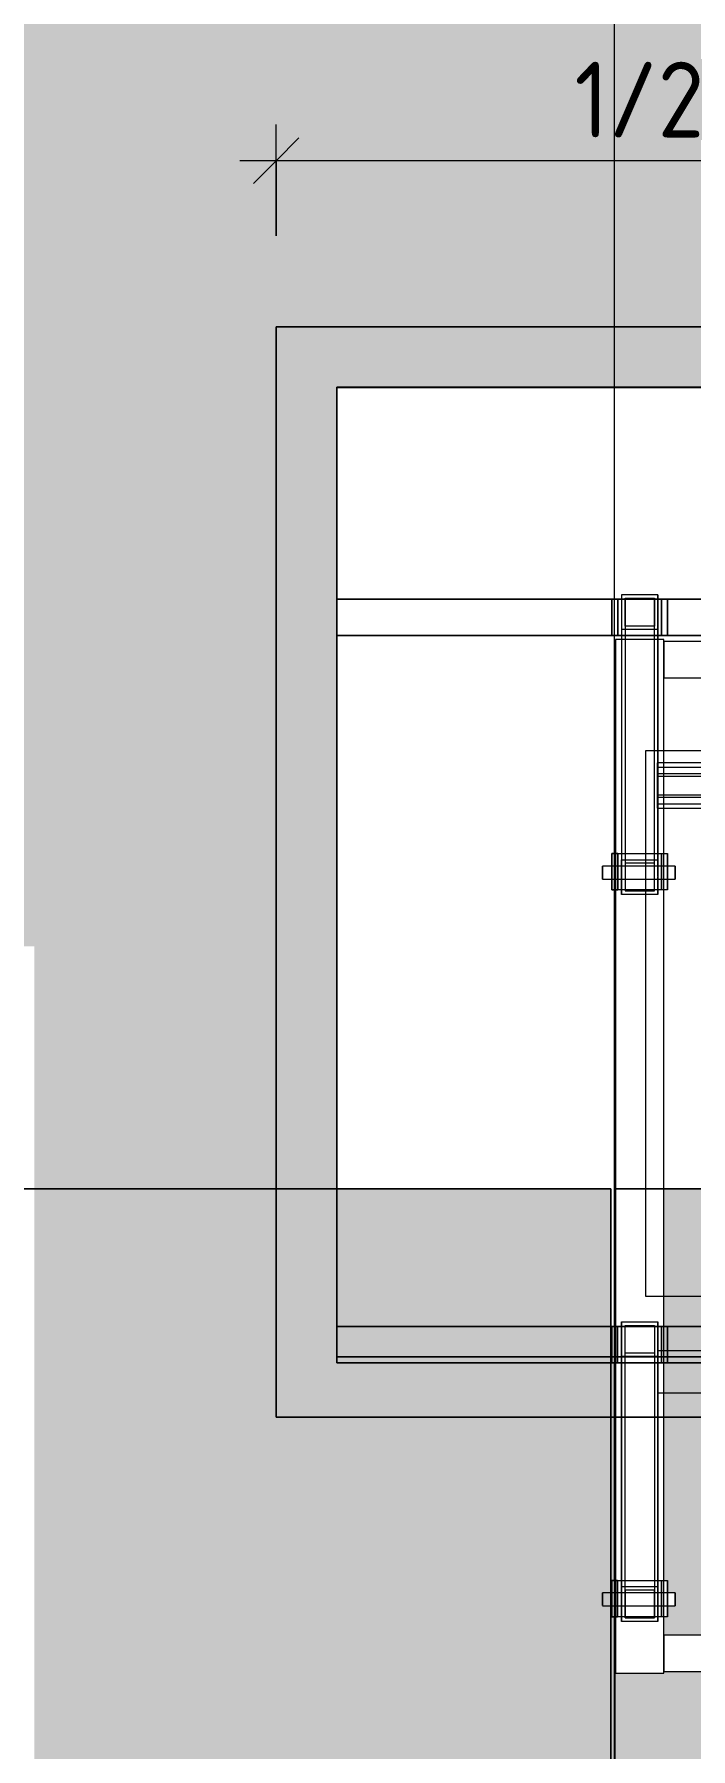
# Model space of a CAD drawing. Header units: millimetres. Extents: x 855 to 80408, y -1987 to 27400.
# Drawn here: x 56485 to 57027, y 6138 to 7553 of the extents above; entities that cross this region are included whole.
import ezdxf

# ---------------------------------------------------------------- set-up
doc = ezdxf.new("R2010")
doc.units = ezdxf.units.MM
for name, color, linetype, lineweight in [('0-1', 7, 'Continuous', 9), ('A-ANNO-DIMS', 7, 'Continuous', 9), ('A-ANNO-DIMS-25', 7, 'Continuous', 9), ('A-WALL-PATT', 7, 'Continuous', 9), ('I-WALL', 7, 'Continuous', 9)]:
    doc.layers.add(name, color=color, linetype=linetype, lineweight=lineweight)
doc.layers.add('0-2', color=7, linetype='Continuous', lineweight=9, transparency=0.7)
doc.layers.add('I-FURN-104', color=7, linetype='Continuous', lineweight=9, true_color=0x7f7f7f, transparency=0.7)
for name, color, linetype, lineweight, true_color in [('I-FURN-13', 7, 'Continuous', 9, 0xc3c3c3), ('I-FURN-19', 7, 'Continuous', 9, 0xe9e9e9), ('I-FURN-20', 7, 'Continuous', 9, 0xefefef), ('I-FURN-22', 7, 'Continuous', 9, 0xf3f3f3), ('I-FURN-23', 7, 'Continuous', 9, 0xd9d9d9), ('I-FURN-24', 7, 'Continuous', 9, 0xc9c9c9), ('I-FURN-25', 7, 'Continuous', 9, 0xb3b3b3), ('I-FURN-26', 7, 'Continuous', 9, 0xe0e0e0), ('I-FURN-3', 7, 'Continuous', 9, 0xacacac), ('I-FURN-4', 7, 'Continuous', 9, 0xc0c0c0), ('I-FURN-42', 7, 'Continuous', 9, 0xd6d6d6), ('I-FURN-43', 7, 'Continuous', 9, 0xeaeaea), ('I-FURN-51', 7, 'Continuous', 9, 0xc5c5c5), ('I-FURN-52', 7, 'Continuous', 9, 0xe2e2e2), ('I-FURN-58', 7, 'Continuous', 9, 0x939393), ('I-FURN-65', 7, 'Continuous', 9, 0xaaaaaa), ('I-FURN-78', 7, 'Continuous', 9, 0x898989), ('I-FURN-8', 7, 'Continuous', 9, 0xd1d1d1), ('I-FURN-83', 7, 'Continuous', 9, 0x868686), ('I-FURN-84', 7, 'Continuous', 9, 0xd5d5d5), ('I-FURN-85', 7, 'Continuous', 9, 0xe1e1e1), ('I-FURN-9', 7, 'Continuous', 9, 0xd3d3d3), ('I-FURN-94', 7, 'Continuous', 9, 0xd0d0d0), ('I-FURN-95', 7, 'Continuous', 9, 0xa0a0a0), ('I-FURN-96', 7, 'Continuous', 9, 0x787878), ('I-FURN-97', 7, 'Continuous', 9, 0xbcbcbc)]:
    doc.layers.add(name, color=color, linetype=linetype, lineweight=lineweight, true_color=true_color)
doc.styles.add('ISOCPEUR_2', font='isocpeur.ttf', dxfattribs={"width": 0.9, "height": 62.5})
doc.dimstyles.new('ISO-2_5_0_9К_БОЛЬШОЙ_1', dxfattribs={"dimscale": 304.8, "dimtxt": 62.248823, "dimasz": 0.123031, "dimexe": 0.098425, "dimexo": 0.246063, "dimgap": 0, "dimtad": 1, "dimdec": 0, "dimrnd": 10, "dimzin": 0, "dimdsep": 46, "dimtxsty": 'ISOCPEUR_2', "dimblk1": 'OBLIQUE', "dimblk2": 'OBLIQUE', "dimsah": 1, "dimcen": 0.09, "dimdle": 0.098425, "dimazin": 0, "dimtfac": 1, "dimtdec": 4, "dimtix": 1, "dimtmove": 0, "dimatfit": 3, "dimfxl": 1, "dimtvp": 1, "dimtolj": 1, "dimtzin": 0, "dimarcsym": 2})

# ---------------------------------------------------------------- blocks, each defined once
blk = doc.blocks.new('Sports-Recreation_Goals-Nets_Unisport_Upward-Hinged-Practice-Basketball-Goall - 5_13-V46-Развертка 2_19-3')
at = {"layer": '0-2'}
h = blk.add_hatch(color=256, dxfattribs=at)
h.paths.add_polyline_path([(-48784.1, 6411.3), (-48780.8, 6411.3), (-48781, 6456.3), (-48784.1, 6456.3), (-48784.1, 6423.3)])
h.paths.add_polyline_path([(-48139, 6411.3), (-48139, 6456.3), (-48140.4, 6456.3), (-48140.4, 6411.3)])
h.paths.add_polyline_path([(-49060.4, 6600), (-49010.4, 6600), (-49010.4, 7261.5), (-47910.4, 7261.3), (-47910.4, 6600), (-47860.4, 6600), (-47860.4, 7311.3), (-49060.4, 7311.3), (-49060.4, 6908.4)])
at = {"layer": '0-1'}
for p, q in [((-48783.4, 6866.2), (-48791.1, 6866.2)), ((-48778.4, 6866.2), (-48783.4, 6866.2)), ((-48775.2, 6866.2), (-48778.4, 6866.2)), ((-48755.4, 6866.2), (-48775.2, 6866.2)), ((-48745.2, 6866.2), (-48755.4, 6866.2)), ((-48742.3, 6866.2), (-48745.2, 6866.2)), ((-48737.4, 6866.2), (-48742.3, 6866.2)), ((-48730.9, 6866.2), (-48737.4, 6866.2)), ((-48791.1, 6855.4), (-48783.4, 6855.4)), ((-48783.4, 6855.4), (-48778.4, 6855.4)), ((-48778.4, 6855.4), (-48775.2, 6855.4)), ((-48775.2, 6855.4), (-48755.4, 6855.4)), ((-48755.4, 6855.4), (-48745.2, 6855.4)), ((-48745.2, 6855.4), (-48742.3, 6855.4)), ((-48742.3, 6855.4), (-48737.4, 6855.4)), ((-48737.4, 6855.4), (-48730.9, 6855.4)), ((-48737.4, 6466.2), (-48745.2, 6466.2)), ((-48542.9, 6466.2), (-48737.4, 6466.2)), ((-48745.2, 6431.4), (-48542.9, 6431.4)), ((-48783.4, 6266.6), (-48791.1, 6266.6)), ((-48791.1, 6255.8), (-48783.4, 6255.8)), ((-48780.8, 6266.6), (-48783.4, 6266.6)), ((-48783.4, 6255.8), (-48780.8, 6255.8)), ((-48778.5, 6266.6), (-48780.8, 6266.6)), ((-48780.8, 6255.8), (-48778.5, 6255.8)), ((-48775.2, 6266.6), (-48778.5, 6266.6)), ((-48778.5, 6255.8), (-48775.2, 6255.8)), ((-48745.2, 6266.6), (-48775.2, 6266.6)), ((-48775.2, 6255.8), (-48745.2, 6255.8)), ((-48742.4, 6266.6), (-48745.2, 6266.6)), ((-48745.2, 6255.8), (-48742.4, 6255.8)), ((-48737.4, 6266.6), (-48742.4, 6266.6)), ((-48742.4, 6255.8), (-48737.4, 6255.8)), ((-48730.9, 6266.6), (-48737.4, 6266.6)), ((-48737.4, 6255.8), (-48730.9, 6255.8))]:
    blk.add_line(p, q, dxfattribs=at)
at = {"layer": 'I-FURN-13'}
for p, q in [((-48783.4, 6456.3), (-48783.4, 6461.2)), ((-48778.5, 6456.3), (-48783.4, 6456.3)), ((-48778.5, 6461.2), (-48778.5, 6456.3)), ((-48778.5, 6456.3), (-48778.5, 6461.2)), ((-48778.5, 6456.3), (-48742.4, 6456.3)), ((-48775.2, 6456.3), (-48775.2, 6461.2)), ((-48745.2, 6456.3), (-48745.2, 6461.2)), ((-48745.2, 6456.3), (-48745.2, 6451)), ((-48745.2, 6456.3), (-48745.2, 6431.9)), ((-48742.4, 6456.3), (-48742.4, 6461.2)), ((-48742.4, 6461.2), (-48742.4, 6456.3)), ((-48742.4, 6456.3), (-48737.4, 6456.3)), ((-48737.4, 6456.3), (-48737.4, 6461.2)), ((-48745.2, 6451), (-48745.2, 6443.6)), ((-48745.2, 6443.6), (-48745.2, 6434.1)), ((-48745.2, 6434.1), (-48745.2, 6431.8))]:
    blk.add_line(p, q, dxfattribs=at)
at = {"layer": 'I-FURN-19'}
for p, q in [((-48783.4, 7056.4), (-48783.4, 7086.4)), ((-48778.4, 7086.4), (-48778.4, 7056.4)), ((-48778.4, 7056.4), (-48778.4, 7086.4)), ((-48775.2, 7086.4), (-48775.2, 7061.4)), ((-48772.2, 7064.3), (-48772.2, 7086.4)), ((-48748.2, 7086.4), (-48748.2, 7064.3)), ((-48745.2, 7086.4), (-48745.2, 7061.4)), ((-48742.3, 7056.4), (-48742.3, 7086.4)), ((-48742.3, 7086.4), (-48742.3, 7056.4)), ((-48737.4, 7056.4), (-48737.4, 7086.4)), ((-48745.2, 7061.4), (-48775.2, 7061.4)), ((-48775.2, 7061.4), (-48775.2, 7056.4)), ((-48748.2, 7064.3), (-48772.2, 7064.3)), ((-48745.2, 7061.4), (-48745.2, 7056.4)), ((-48778.4, 7056.4), (-48783.4, 7056.4)), ((-48778.4, 7056.4), (-48742.3, 7056.4)), ((-48748.2, 7053.1), (-48772.2, 7053.1)), ((-48742.3, 7056.4), (-48737.4, 7056.4)), ((-48775.2, 6876.7), (-48772.2, 6876.7)), ((-48772.2, 6876.7), (-48755.4, 6876.7)), ((-48783.4, 6855.5), (-48783.4, 6866.1)), ((-48780.4, 6866.1), (-48780.4, 6855.5)), ((-48778.4, 6866.1), (-48778.4, 6860.4)), ((-48775.2, 6857.2), (-48775.2, 6866.2)), ((-48772.2, 6871.5), (-48755.4, 6871.5)), ((-48772.2, 6866.2), (-48772.2, 6863.6)), ((-48772.2, 6863.4), (-48772.2, 6855.4)), ((-48778.4, 6860.3), (-48778.4, 6857.2)), ((-48778.4, 6856.9), (-48778.4, 6855.5)), ((-48775.2, 6855.4), (-48775.2, 6857)), ((-48755.4, 6846.7), (-48775.2, 6846.7)), ((-48783.4, 6461.3), (-48783.4, 6486.3)), ((-48783.4, 6486.3), (-48778.5, 6486.3)), ((-48778.5, 6486.3), (-48778.5, 6461.3)), ((-48742.4, 6486.3), (-48778.5, 6486.3)), ((-48778.5, 6461.3), (-48778.5, 6486.3)), ((-48775.2, 6461.4), (-48775.2, 6486.3)), ((-48772.2, 6464.3), (-48772.2, 6486.3)), ((-48748.2, 6486.3), (-48748.2, 6464.3)), ((-48745.2, 6461.4), (-48745.2, 6486.3)), ((-48737.4, 6486.3), (-48742.4, 6486.3)), ((-48742.4, 6461.3), (-48742.4, 6486.3)), ((-48742.4, 6486.3), (-48742.4, 6461.3)), ((-48737.4, 6461.3), (-48737.4, 6486.3)), ((-48745.2, 6461.4), (-48775.2, 6461.4)), ((-48748.2, 6464.3), (-48772.2, 6464.3))]:
    blk.add_line(p, q, dxfattribs=at)
at = {"layer": 'I-FURN-20'}
for p, q in [((-48775.2, 7086.4), (-48775.2, 7056.4)), ((-48772.2, 7086.4), (-48772.2, 7056.4)), ((-48748.2, 7056.4), (-48748.2, 7086.4)), ((-48745.2, 7056.4), (-48745.2, 7086.4)), ((-48772.2, 7064.3), (-48772.2, 7056.4)), ((-48748.2, 7056.4), (-48748.2, 7064.3)), ((-48772.2, 6876.7), (-48755.4, 6876.7)), ((-48775.2, 6486.3), (-48775.2, 6461.4)), ((-48772.2, 6461.4), (-48772.2, 6486.3)), ((-48748.2, 6486.3), (-48748.2, 6461.4)), ((-48745.2, 6486.3), (-48745.2, 6466)), ((-48745.2, 6461.6), (-48745.2, 6466.2)), ((-48772.2, 6461.4), (-48772.2, 6464.3)), ((-48748.2, 6464.3), (-48748.2, 6461.4))]:
    blk.add_line(p, q, dxfattribs=at)
at = {"layer": 'I-FURN-22'}
for p in [(-48745.2, 6466), (-48745.2, 6465.8)]:
    blk.add_line(p, (-48745.2, 6461.4), dxfattribs=at)
at = {"layer": 'I-FURN-23'}
for p, q in [((-48745.5, 6942.5), (-48745.5, 6947.6)), ((-48745.2, 6917.6), (-48745.2, 6947.6)), ((-48745.5, 6917.6), (-48745.5, 6942.5)), ((-48745.5, 6942.5), (-48745.2, 6942.5)), ((-48755.4, 6876.7), (-48748.2, 6876.7))]:
    blk.add_line(p, q, dxfattribs=at)
at = {"layer": 'I-FURN-24'}
for p, q in [((-48745.5, 6947.6), (-48745.5, 6951.4)), ((-48745.2, 6947.6), (-48745.5, 6947.6)), ((-48745.5, 6947.6), (-48745.5, 6940.5)), ((-48745.5, 6924.7), (-48745.5, 6947.6)), ((-48745.2, 6947.6), (-48745.2, 6951.4)), ((-48740.4, 6917.6), (-48740.4, 6947.6)), ((-48745.5, 6940.5), (-48745.2, 6940.5)), ((-48745.5, 6940.5), (-48745.5, 6917.6)), ((-48745.2, 6942.5), (-48470.4, 6942.5)), ((-48745.2, 6924.7), (-48745.5, 6924.7)), ((-48745.5, 6917.6), (-48745.5, 6924.7)), ((-48745.5, 6917.6), (-48745.2, 6917.6)), ((-48745.5, 6913.9), (-48745.5, 6917.6)), ((-48745.2, 6913.9), (-48745.2, 6917.6)), ((-48755.4, 6876.7), (-48748.2, 6876.7)), ((-48748.2, 6876.7), (-48745.2, 6876.7)), ((-48755.4, 6871.5), (-48748.2, 6871.5)), ((-48748.2, 6855.5), (-48748.2, 6866.2)), ((-48745.2, 6857.5), (-48745.2, 6866.2)), ((-48742.3, 6866.1), (-48742.3, 6855.5)), ((-48740.4, 6855.5), (-48740.4, 6866.1)), ((-48737.4, 6855.5), (-48737.4, 6866.1)), ((-48745.2, 6855.4), (-48745.2, 6857.2)), ((-48745.2, 6846.7), (-48755.4, 6846.7))]:
    blk.add_line(p, q, dxfattribs=at)
at = {"layer": 'I-FURN-25'}
for p, q in [((-49010.4, 7056.4), (-49010.4, 7086.4)), ((-49010.4, 7086.4), (-49010.4, 7056.4)), ((-48748.2, 6868.7), (-48748.2, 6961.3)), ((-48748.2, 6845.7), (-48748.2, 6961.3)), ((-48745.2, 6951.4), (-48745.2, 6961.3)), ((-48745.2, 6951.4), (-48745.5, 6951.4)), ((-48745.5, 6951.4), (-48745.5, 6922.7)), ((-48470.4, 6947.6), (-48745.2, 6947.6)), ((-48740.4, 6947.6), (-48740.4, 6951.4)), ((-48745.2, 6940.5), (-48470.4, 6940.5)), ((-48175.5, 6924.7), (-48745.2, 6924.7)), ((-48745.2, 6917.6), (-48463.9, 6917.6)), ((-48745.2, 6871.5), (-48745.2, 6913.9)), ((-48740.4, 6913.9), (-48740.4, 6917.6)), ((-48748.2, 6876.7), (-48745.2, 6876.7)), ((-48745.2, 6876.7), (-48737.4, 6876.7)), ((-48742.3, 6876.7), (-48742.3, 6866.1)), ((-48740.4, 6866.1), (-48740.4, 6876.7)), ((-48737.4, 6866.1), (-48737.4, 6876.7)), ((-48748.2, 6868.7), (-48755.4, 6868.7)), ((-48748.2, 6871.5), (-48745.2, 6871.5)), ((-48748.2, 6866.2), (-48748.2, 6868.7)), ((-48745.2, 6866.2), (-48745.2, 6871.5)), ((-48730.9, 6864.4), (-48730.9, 6866.2)), ((-48730.9, 6855.5), (-48730.9, 6864.4)), ((-48748.2, 6845.7), (-48748.2, 6855.4)), ((-48745.2, 6842.9), (-48745.2, 6855.4)), ((-48742.3, 6855.5), (-48742.3, 6846.7)), ((-48740.4, 6846.7), (-48740.4, 6855.5)), ((-48737.4, 6846.7), (-48737.4, 6855.5)), ((-48745.2, 6846.7), (-48755.4, 6846.7)), ((-48755.4, 6845.7), (-48748.2, 6845.7)), ((-48737.4, 6846.7), (-48745.2, 6846.7)), ((-49010.4, 6461.3), (-49010.4, 6486.3))]:
    blk.add_line(p, q, dxfattribs=at)
at = {"layer": 'I-FURN-26'}
for p, q in [((-48775.2, 7090.1), (-48775.2, 7086.4)), ((-48745.2, 7086.4), (-48745.2, 7090.1)), ((-49010.4, 7086.4), (-47910.4, 7086.4)), ((-48783.4, 7086.4), (-48778.4, 7086.4)), ((-48783.4, 7086.4), (-48783.4, 7056.4)), ((-48742.3, 7086.4), (-48778.4, 7086.4)), ((-48772.2, 7087.2), (-48772.2, 7086.4)), ((-48748.2, 7086.4), (-48748.2, 7087.2)), ((-48737.4, 7086.4), (-48742.3, 7086.4)), ((-48737.4, 7086.4), (-48737.4, 7056.4)), ((-47910.4, 7056.4), (-49010.4, 7056.4)), ((-48783.4, 7056.4), (-48737.4, 7056.4)), ((-48775.2, 7056.4), (-48775.2, 6871.5)), ((-48772.2, 7053.1), (-48775.2, 7053.1)), ((-48772.2, 7056.4), (-48772.2, 6868.7)), ((-48772.2, 7056.4), (-48772.2, 6845.7)), ((-48748.2, 6961.3), (-48748.2, 7056.4)), ((-48748.2, 6961.3), (-48748.2, 7056.4)), ((-48745.2, 7053.1), (-48748.2, 7053.1)), ((-48745.2, 6961.3), (-48745.2, 7056.4)), ((-48783.4, 6866.1), (-48783.4, 6876.7)), ((-48783.4, 6876.7), (-48775.2, 6876.7)), ((-48780.4, 6876.7), (-48780.4, 6866.1)), ((-48778.4, 6876.7), (-48778.4, 6866.1)), ((-48775.2, 6876.7), (-48772.2, 6876.7)), ((-48791.1, 6866.2), (-48791.1, 6864.4)), ((-48791.1, 6864.4), (-48791.1, 6855.5)), ((-48775.2, 6866.2), (-48775.2, 6871.5)), ((-48775.2, 6871.5), (-48772.2, 6871.5)), ((-48755.4, 6868.7), (-48772.2, 6868.7)), ((-48772.2, 6868.7), (-48772.2, 6866.2)), ((-48783.4, 6846.7), (-48783.4, 6855.5)), ((-48780.4, 6855.5), (-48780.4, 6846.7)), ((-48778.4, 6855.5), (-48778.4, 6846.7)), ((-48775.2, 6842.9), (-48775.2, 6855.4)), ((-48772.2, 6855.4), (-48772.2, 6845.7)), ((-48775.2, 6846.7), (-48783.4, 6846.7)), ((-48755.4, 6846.7), (-48775.2, 6846.7)), ((-48772.2, 6845.7), (-48755.4, 6845.7)), ((-49010.4, 6486.3), (-48542.9, 6486.3)), ((-48737.4, 6486.3), (-48783.4, 6486.3)), ((-48783.4, 6486.3), (-48783.4, 6461.3)), ((-48775.2, 6490.1), (-48775.2, 6486.3)), ((-48772.2, 6486.3), (-48772.2, 6487.2)), ((-48748.2, 6487.2), (-48748.2, 6486.3)), ((-48745.2, 6490.1), (-48745.2, 6486.3)), ((-48737.4, 6486.3), (-48737.4, 6461.3)), ((-48783.4, 6255.9), (-48783.4, 6266.5))]:
    blk.add_line(p, q, dxfattribs=at)
at = {"layer": 'I-FURN-3'}
for p, q in [((-48780.4, 6411.3), (-48780.4, 6276.6)), ((-48740.4, 6276.6), (-48740.4, 6411.3)), ((-48778.5, 6276.6), (-48780.8, 6276.6)), ((-48778.5, 6246.6), (-48778.5, 6276.6)), ((-48778.5, 6276.6), (-48775.2, 6276.6)), ((-48745.2, 6276.6), (-48742.4, 6276.6)), ((-48742.4, 6276.6), (-48737.4, 6276.6)), ((-48742.4, 6246.6), (-48742.4, 6276.6)), ((-48737.4, 6276.6), (-48737.4, 6246.6)), ((-48775.2, 6242.9), (-48775.2, 6258.3)), ((-48745.2, 6242.9), (-48745.2, 6258.3)), ((-48730.9, 6266.6), (-48730.9, 6257.6)), ((-48730.9, 6257.6), (-48730.9, 6255.8)), ((-48730.9, 6255.8), (-48730.9, 6255.9)), ((-48780.8, 6246.6), (-48778.5, 6246.6)), ((-48780.4, 6246.6), (-48780.4, 6200.1)), ((-48775.2, 6246.6), (-48778.5, 6246.6)), ((-48745.2, 6242.9), (-48775.2, 6242.9)), ((-48742.4, 6246.6), (-48745.2, 6246.6)), ((-48737.4, 6246.6), (-48742.4, 6246.6)), ((-48740.4, 6200.1), (-48740.4, 6246.6)), ((-48180.4, 6231.6), (-48740.4, 6231.6)), ((-48740.4, 6231.6), (-48740.4, 6201.6)), ((-48780.4, 6200.1), (-48740.4, 6200.1)), ((-48740.4, 6201.6), (-48180.4, 6201.6))]:
    blk.add_line(p, q, dxfattribs=at)
at = {"layer": 'I-FURN-4'}
for p, q in [((-49060.4, 7311.3), (-47860.4, 7311.3)), ((-49060.4, 6411.3), (-49060.4, 7311.3)), ((-49010.4, 6461.2), (-49010.4, 7261.5)), ((-49010.4, 7261.5), (-47910.4, 7261.5)), ((-47910.4, 7261.3), (-49010.4, 7261.3)), ((-48165.4, 6961.3), (-48755.4, 6961.3)), ((-48755.4, 6961.3), (-48755.4, 6511.3)), ((-48755.4, 6511.3), (-48542.9, 6511.3)), ((-49010.4, 6461.3), (-48542.9, 6461.3)), ((-48542.9, 6461.2), (-49010.4, 6461.2)), ((-48542.9, 6411.3), (-49060.4, 6411.3)), ((-48775.2, 6258.3), (-48775.2, 6411.3)), ((-48745.2, 6258.3), (-48745.2, 6411.3)), ((-48780.8, 6276.6), (-48783.4, 6276.6)), ((-48783.4, 6276.6), (-48783.4, 6246.6)), ((-48791.1, 6257.6), (-48791.1, 6266.6)), ((-48791.1, 6255.9), (-48791.1, 6257.6)), ((-48783.4, 6246.6), (-48780.8, 6246.6))]:
    blk.add_line(p, q, dxfattribs=at)
at = {"layer": 'I-FURN-42'}
for p, q in [((-48775.2, 6276.6), (-48772.2, 6276.6)), ((-48772.2, 6276.6), (-48748.2, 6276.6)), ((-48748.2, 6271.5), (-48772.2, 6271.5)), ((-48748.2, 6276.6), (-48745.2, 6276.6)), ((-48780.4, 6266.5), (-48780.4, 6255.9)), ((-48778.5, 6266.5), (-48778.5, 6260.9)), ((-48778.5, 6260.7), (-48778.5, 6257.6)), ((-48778.5, 6257.3), (-48778.5, 6255.9)), ((-48775.2, 6266.6), (-48775.2, 6257.6)), ((-48775.2, 6257.4), (-48775.2, 6255.8)), ((-48772.2, 6266.6), (-48772.2, 6264)), ((-48772.2, 6263.8), (-48772.2, 6255.8)), ((-48748.2, 6255.9), (-48748.2, 6266.6)), ((-48745.2, 6266.6), (-48745.2, 6257.9)), ((-48745.2, 6257.6), (-48745.2, 6255.8)), ((-48742.4, 6266.5), (-48742.4, 6255.9)), ((-48740.4, 6255.9), (-48740.4, 6266.5)), ((-48737.4, 6255.9), (-48737.4, 6266.5)), ((-48745.2, 6246.6), (-48775.2, 6246.6))]:
    blk.add_line(p, q, dxfattribs=at)
at = {"layer": 'I-FURN-43'}
blk.add_line((-48740.4, 6461.3), (-48740.4, 6465.9), dxfattribs=at)
at = {"layer": 'I-FURN-51'}
for p, q in [((-48780.4, 6600), (-48780.4, 6486.3)), ((-48740.4, 6486.3), (-48740.4, 6511.3)), ((-48775.2, 6289.7), (-48775.2, 6271.5)), ((-48772.2, 6268.7), (-48772.2, 6286.6)), ((-48748.2, 6286.6), (-48748.2, 6268.7)), ((-48745.2, 6289.7), (-48745.2, 6271.5)), ((-48780.8, 6276.6), (-48775.2, 6276.6)), ((-48780.4, 6276.6), (-48780.4, 6266.5)), ((-48778.5, 6276.6), (-48778.5, 6266.5)), ((-48775.2, 6276.6), (-48772.2, 6276.6)), ((-48775.2, 6271.5), (-48775.2, 6266.6)), ((-48772.2, 6271.5), (-48775.2, 6271.5)), ((-48748.2, 6268.7), (-48772.2, 6268.7)), ((-48772.2, 6268.7), (-48772.2, 6266.6)), ((-48748.2, 6276.6), (-48745.2, 6276.6)), ((-48745.2, 6271.5), (-48748.2, 6271.5)), ((-48748.2, 6266.6), (-48748.2, 6268.7)), ((-48745.2, 6276.6), (-48737.4, 6276.6)), ((-48745.2, 6271.5), (-48745.2, 6266.6)), ((-48742.4, 6276.6), (-48742.4, 6266.5)), ((-48740.4, 6266.5), (-48740.4, 6276.6)), ((-48737.4, 6266.5), (-48737.4, 6276.6)), ((-48780.4, 6255.9), (-48780.4, 6246.6)), ((-48778.5, 6255.9), (-48778.5, 6246.6)), ((-48775.2, 6255.8), (-48775.2, 6242.9)), ((-48772.2, 6245.7), (-48772.2, 6261.5)), ((-48772.2, 6255.8), (-48772.2, 6245.7)), ((-48748.2, 6261.5), (-48748.2, 6245.7)), ((-48748.2, 6245.7), (-48748.2, 6255.8)), ((-48745.2, 6255.8), (-48745.2, 6242.9)), ((-48742.4, 6255.9), (-48742.4, 6246.6)), ((-48740.4, 6246.6), (-48740.4, 6255.9)), ((-48737.4, 6246.6), (-48737.4, 6255.9)), ((-48730.9, 6264.8), (-48730.9, 6266.6)), ((-48730.9, 6255.9), (-48730.9, 6264.8)), ((-48775.2, 6246.6), (-48780.8, 6246.6)), ((-48745.2, 6246.6), (-48775.2, 6246.6)), ((-48772.2, 6245.7), (-48748.2, 6245.7)), ((-48737.4, 6246.6), (-48745.2, 6246.6))]:
    blk.add_line(p, q, dxfattribs=at)
at = {"layer": 'I-FURN-52'}
for p, q in [((-48780.4, 6486.3), (-48780.4, 6461.3)), ((-48740.4, 6465.9), (-48740.4, 6486.3)), ((-48772.2, 6276.6), (-48748.2, 6276.6))]:
    blk.add_line(p, q, dxfattribs=at)
at = {"layer": 'I-FURN-58'}
for p, q in [((-49010.4, 6461.3), (-49010.4, 7261.3)), ((-49010.4, 7261.3), (-49010.4, 7086.4)), ((-49010.4, 7086.4), (-49010.4, 7056.4)), ((-49010.4, 7056.4), (-49010.4, 6461.3)), ((-48165.4, 6961.3), (-48755.4, 6961.3)), ((-48755.4, 6961.3), (-48755.4, 6511.3)), ((-48745.2, 6961.3), (-48745.2, 6842.9)), ((-48740.4, 6951.4), (-48740.4, 6961.3)), ((-48470.4, 6951.4), (-48745.2, 6951.4)), ((-48745.5, 6922.7), (-48745.5, 6913.9)), ((-48175.5, 6922.7), (-48745.5, 6922.7)), ((-48745.5, 6913.9), (-48463.9, 6913.9)), ((-48740.4, 6876.7), (-48740.4, 6913.9)), ((-48745.2, 6876.7), (-48742.3, 6876.7)), ((-48742.3, 6876.7), (-48737.4, 6876.7)), ((-48742.3, 6846.7), (-48742.3, 6876.7)), ((-48737.4, 6876.7), (-48737.4, 6846.7)), ((-48730.9, 6866.2), (-48730.9, 6857.2)), ((-48730.9, 6857.2), (-48730.9, 6855.5)), ((-48745.2, 6842.9), (-48755.4, 6842.9)), ((-48742.3, 6846.7), (-48745.2, 6846.7)), ((-48737.4, 6846.7), (-48742.3, 6846.7)), ((-48740.4, 6600), (-48740.4, 6846.7)), ((-48755.4, 6511.3), (-48542.9, 6511.3)), ((-49010.4, 6486.3), (-49010.4, 6461.3))]:
    blk.add_line(p, q, dxfattribs=at)
at = {"layer": 'I-FURN-65'}
for p, q in [((-49010.4, 6456.3), (-49010.4, 6461.2)), ((-48542.9, 6456.3), (-49010.4, 6456.3)), ((-48783.4, 6461.2), (-48783.4, 6456.3)), ((-48783.4, 6456.3), (-48737.4, 6456.3)), ((-48775.2, 6456.3), (-48775.2, 6411.3)), ((-48772.2, 6411.3), (-48772.2, 6456.3)), ((-48772.2, 6411.3), (-48772.2, 6456.3)), ((-48748.2, 6456.3), (-48748.2, 6411.3)), ((-48748.2, 6456.3), (-48748.2, 6411.3)), ((-48745.2, 6446.7), (-48745.2, 6456.4)), ((-48737.4, 6461.2), (-48737.4, 6456.3)), ((-48745.2, 6431.7), (-48745.2, 6431.9)), ((-48745.2, 6431.7), (-48745.2, 6411.3))]:
    blk.add_line(p, q, dxfattribs=at)
at = {"layer": 'I-FURN-78'}
blk.add_line((-48740.4, 6511.3), (-48740.4, 6600), dxfattribs=at)
at = {"layer": 'I-FURN-83'}
for p, q in [((-47860.4, 7311.3), (-49060.4, 7311.3)), ((-49060.4, 7311.3), (-49060.4, 6411.3)), ((-47910.4, 7261.5), (-49010.4, 7261.5)), ((-49010.4, 7261.3), (-49010.4, 6461.3)), ((-49010.4, 6461.2), (-49010.4, 6456.3)), ((-49010.4, 6461.2), (-48542.9, 6461.2)), ((-49010.4, 6456.3), (-48542.9, 6456.3)), ((-48775.2, 6411.3), (-48775.2, 6456.3)), ((-48745.2, 6431.9), (-48745.2, 6456.3)), ((-48745.2, 6431.9), (-48745.2, 6446.7)), ((-48745.2, 6411.3), (-48745.2, 6431.7)), ((-49060.4, 6411.3), (-48542.9, 6411.3))]:
    blk.add_line(p, q, dxfattribs=at)
at = {"layer": 'I-FURN-84'}
for p, q in [((-48775.2, 6461.2), (-48775.2, 6456.3)), ((-48772.2, 6456.3), (-48772.2, 6461.2)), ((-48772.2, 6456.3), (-48772.2, 6461.2)), ((-48748.2, 6461.2), (-48748.2, 6456.3)), ((-48748.2, 6461.2), (-48748.2, 6456.3)), ((-48745.2, 6456.4), (-48745.2, 6461.4))]:
    blk.add_line(p, q, dxfattribs=at)
at = {"layer": 'I-FURN-85'}
blk.add_line((-48745.2, 6461.2), (-48745.2, 6456.3), dxfattribs=at)
blk.add_line((-48745.2, 6461.2), (-48745.2, 6456.3), dxfattribs=at)
at = {"layer": 'I-FURN-9'}
for p, q in [((-49010.4, 7261.3), (-47910.4, 7261.3)), ((-48745.2, 7090.1), (-48775.2, 7090.1)), ((-48775.2, 7090.1), (-48775.2, 7086.4)), ((-48745.2, 7090.1), (-48745.2, 7086.4)), ((-47910.4, 7086.4), (-49010.4, 7086.4)), ((-48737.4, 7086.4), (-48783.4, 7086.4)), ((-48772.2, 7086.4), (-48772.2, 7087.2)), ((-48772.2, 7087.2), (-48748.2, 7087.2)), ((-48748.2, 7087.2), (-48748.2, 7086.4)), ((-49010.4, 7056.4), (-47910.4, 7056.4)), ((-48775.2, 7053.1), (-48780.4, 7053.1)), ((-48780.4, 7053.1), (-48780.4, 6876.7)), ((-48775.2, 7056.4), (-48775.2, 6842.9)), ((-48745.2, 7056.4), (-48745.2, 6961.3)), ((-48740.4, 7053.1), (-48745.2, 7053.1)), ((-48740.4, 6961.3), (-48740.4, 7053.1)), ((-48464.4, 7051.6), (-48740.4, 7051.6)), ((-48740.4, 7051.6), (-48740.4, 7021.6)), ((-48740.4, 7021.6), (-48464.4, 7021.6)), ((-48778.4, 6876.7), (-48783.4, 6876.7)), ((-48783.4, 6876.7), (-48783.4, 6846.7)), ((-48778.4, 6846.7), (-48778.4, 6876.7)), ((-48778.4, 6876.7), (-48775.2, 6876.7)), ((-48791.1, 6857.2), (-48791.1, 6866.2)), ((-48791.1, 6855.4), (-48791.1, 6857.2)), ((-48791.1, 6855.5), (-48791.1, 6855.4)), ((-48783.4, 6846.7), (-48778.4, 6846.7)), ((-48780.4, 6846.7), (-48780.4, 6600)), ((-48775.2, 6846.7), (-48778.4, 6846.7)), ((-48755.4, 6842.9), (-48775.2, 6842.9)), ((-48542.9, 6486.3), (-49010.4, 6486.3)), ((-48775.2, 6486.3), (-48775.2, 6490.1)), ((-48775.2, 6490.1), (-48745.2, 6490.1)), ((-48772.2, 6486.3), (-48772.2, 6487.2)), ((-48772.2, 6487.2), (-48748.2, 6487.2)), ((-48748.2, 6487.2), (-48748.2, 6486.3)), ((-48745.2, 6486.3), (-48745.2, 6490.1)), ((-48542.9, 6461.3), (-49010.4, 6461.3)), ((-48775.2, 6411.3), (-48775.2, 6289.7)), ((-48772.2, 6261.5), (-48772.2, 6411.3)), ((-48772.2, 6286.6), (-48772.2, 6411.3)), ((-48748.2, 6411.3), (-48748.2, 6261.5)), ((-48748.2, 6411.3), (-48748.2, 6286.6)), ((-48745.2, 6411.3), (-48745.2, 6289.7)), ((-48783.4, 6266.5), (-48783.4, 6276.6)), ((-48783.4, 6276.6), (-48780.8, 6276.6)), ((-48791.1, 6266.6), (-48791.1, 6264.8)), ((-48791.1, 6264.8), (-48791.1, 6255.9)), ((-48783.4, 6246.6), (-48783.4, 6255.9)), ((-48780.8, 6246.6), (-48783.4, 6246.6))]:
    blk.add_line(p, q, dxfattribs=at)
at = {"layer": 'I-FURN-94'}
blk.add_line((-48740.4, 6456.3), (-48740.4, 6461.2), dxfattribs=at)
at = {"layer": 'I-FURN-95'}
blk.add_line((-48740.4, 6432.1), (-48740.4, 6456.3), dxfattribs=at)
at = {"layer": 'I-FURN-96'}
for p, q in [((-48780.4, 6456.3), (-48780.4, 6411.3)), ((-48740.4, 6411.3), (-48740.4, 6431.7))]:
    blk.add_line(p, q, dxfattribs=at)
at = {"layer": 'I-FURN-97'}
blk.add_line((-48780.4, 6461.2), (-48780.4, 6456.3), dxfattribs=at)
blk = doc.blocks.new('Мат в спортивном зале - Т4-31174356-Развертка 2_19-3')
at = {"layer": 'I-FURN-104'}
h = blk.add_hatch(color=256, dxfattribs=at)
h.paths.add_polyline_path([(-49020, 4210), (-48784.1, 4210), (-48784.1, 6255.9), (-48791.1, 6255.9), (-48791.1, 6266.5), (-48784.1, 6266.6), (-48784.1, 6411.3), (-49060.4, 6411.3), (-49060.4, 6600), (-49260, 6600), (-49260, 4500), (-49020, 4500), (-49020, 4460)])
h.paths.add_polyline_path([(-49040, 4210), (-49040, 4460), (-49260, 4460), (-49260, 4210)])
for points in [[(-49010.4, 6411.3), (-48784.1, 6411.3), (-48784.1, 6456.3), (-49010.4, 6456.3), (-49010.4, 6600), (-49060.4, 6600), (-49060.4, 6411.3), (-49010.4, 6411.3)], [(-49010.3, 6461.3), (-48784.1, 6461.3), (-48784.1, 6486.3), (-49010.4, 6486.3), (-49010.4, 6461.3)], [(-48802.7, 6456.3), (-48784.1, 6456.3), (-48784.1, 6461.2), (-49010.4, 6461.3), (-49010.4, 6456.3)]]:
    blk.add_hatch(color=256, dxfattribs=at).paths.add_polyline_path(points)
h = blk.add_hatch(color=256, dxfattribs=at)
h.paths.add_polyline_path([(-48784.1, 6255.9), (-48784.1, 6266.5), (-48791.1, 6266.5), (-48791.1, 6255.9)])
h.paths.add_polyline_path([(-48784.1, 6486.3), (-48784.1, 6600), (-49010.4, 6600), (-49010.4, 6486.3), (-48802.7, 6486.3)])
h = blk.add_hatch(color=256, dxfattribs=at)
h.paths.add_polyline_path([(-49260, 4460), (-49020, 4460), (-49020, 4500), (-49260, 4500)])
h.paths.add_polyline_path([(-49010.4, 6461.3), (-49010.4, 6461.3), (-49010.4, 6486.3)])
at = {"layer": 'I-FURN-13'}
blk.add_line((-49260, 6600), (-50124.1, 6600), dxfattribs=at)
at = {"layer": 'I-FURN-26'}
blk.add_line((-48784.1, 6461.3), (-48784.1, 6486.3), dxfattribs=at)
at = {"layer": 'I-FURN-3'}
for p, q in [((-49060.4, 6600), (-49260, 6600)), ((-48784.1, 6411.3), (-48784.1, 6266.5)), ((-48784.1, 6255.9), (-48784.1, 4210))]:
    blk.add_line(p, q, dxfattribs=at)
at = {"layer": 'I-FURN-4'}
for p, q in [((-49260, 6600), (-49060.4, 6600)), ((-48784.1, 6266.5), (-48784.1, 6411.3)), ((-48784.1, 4210), (-48784.1, 6255.9))]:
    blk.add_line(p, q, dxfattribs=at)
at = {"layer": 'I-FURN-42'}
blk.add_line((-48784.1, 6486.3), (-48784.1, 6461.3), dxfattribs=at)
at = {"layer": 'I-FURN-51'}
for p, q in [((-48784.1, 6600), (-49010.4, 6600)), ((-48784.1, 6600), (-48784.1, 6486.3)), ((-48784.1, 6266.5), (-48784.1, 6255.9))]:
    blk.add_line(p, q, dxfattribs=at)
at = {"layer": 'I-FURN-65'}
blk.add_line((-48784.1, 6456.3), (-48784.1, 6461.2), dxfattribs=at)
at = {"layer": 'I-FURN-8'}
blk.add_line((-50124.1, 6600), (-49260, 6600), dxfattribs=at)
at = {"layer": 'I-FURN-83'}
for p, q in [((-49060.4, 6600), (-49010.4, 6600)), ((-48784.1, 6411.3), (-48784.1, 6456.3))]:
    blk.add_line(p, q, dxfattribs=at)
at = {"layer": 'I-FURN-9'}
for p, q in [((-49010.4, 6600), (-48784.1, 6600)), ((-48784.1, 6486.3), (-48784.1, 6600)), ((-48784.1, 6255.9), (-48784.1, 6266.5))]:
    blk.add_line(p, q, dxfattribs=at)
at = {"layer": 'I-FURN-95'}
blk.add_line((-48784.1, 6461.2), (-48784.1, 6456.3), dxfattribs=at)
at = {"layer": 'I-FURN-96'}
for p, q in [((-49010.4, 6600), (-49060.4, 6600)), ((-48784.1, 6456.3), (-48784.1, 6411.3))]:
    blk.add_line(p, q, dxfattribs=at)
blk = doc.blocks.new('Мат в спортивном зале - Т8-31178830-Развертка 2_19-3')
at = {"layer": 'I-FURN-104'}
h = blk.add_hatch(color=256, dxfattribs=at)
h.paths.add_polyline_path([(-48476.8, 6365.7), (-48476.6, 6367.6), (-48476.3, 6367.6), (-48476.4, 6365.7), (-48475.4, 6365.7), (-48475.4, 6406.3), (-48478.4, 6406.3), (-48478.1, 6380.1), (-48477.9, 6380.1), (-48477.7, 6370.7), (-48477.3, 6380.1), (-48477.3, 6365.7), (-48477, 6365.7)])
h.paths.add_polyline_path([(-48613.8, 6486.3), (-48542.9, 6486.3), (-48542.9, 6511.3), (-48740.4, 6511.3), (-48740.4, 6486.3), (-48677, 6486.3)])
h.paths.add_polyline_path([(-48180.4, 6486.3), (-48180.4, 6511.3), (-48377.9, 6511.3), (-48377.9, 6486.3), (-48183.4, 6486.3)])
h.paths.add_polyline_path([(-48780.4, 6486.3), (-48780.4, 6600), (-48780.8, 6600), (-48780.8, 6486.3)])
h.paths.add_polyline_path([(-48478.4, 6561.3), (-48478.4, 6600), (-48705.4, 6600), (-48705.4, 6561.3), (-48478.4, 6561.3)])
h.paths.add_polyline_path([(-48424.9, 6561.3), (-48215.4, 6561.3), (-48215.4, 6600), (-48445.4, 6600), (-48445.4, 6561.3)])
h = blk.add_hatch(color=256, dxfattribs=at)
h.paths.add_polyline_path([(-48676.9, 6555.7), (-48542.9, 6555.7), (-48542.9, 6556.3), (-48478.4, 6556.3), (-48478.4, 6561.3), (-48676.9, 6561.3), (-48676.9, 6557.4)])
h.paths.add_polyline_path([(-48678.3, 6511.3), (-48542.9, 6511.3), (-48542.9, 6536.3), (-48705.4, 6536.3), (-48705, 6552.9), (-48702.4, 6555.7), (-48676.9, 6555.7), (-48676.9, 6561.3), (-48705.4, 6561.3), (-48705.4, 6600), (-48740.4, 6600), (-48740.4, 6511.3), (-48705.4, 6511.3)])
h.paths.add_polyline_path([(-48377.4, 6511.3), (-48266.7, 6511.3), (-48266.7, 6536.3), (-48377.9, 6536.3), (-48377.7, 6511.3)])
h.paths.add_polyline_path([(-48251.1, 6511.3), (-48180.4, 6511.3), (-48180.4, 6600), (-48215.4, 6600), (-48215.4, 6561.3), (-48445.4, 6561.3), (-48445.4, 6556.3), (-48377.9, 6556.3), (-48377.7, 6555.7), (-48218.4, 6555.7), (-48215.6, 6552.7), (-48215.6, 6536.3), (-48266.7, 6536.3), (-48266.7, 6511.3), (-48253.8, 6511.3)])
h = blk.add_hatch(color=256, dxfattribs=at)
h.paths.add_polyline_path([(-48359.7, 6465.8), (-48306.4, 6465.9), (-48270.4, 6465.8), (-48183.4, 6466), (-48183.4, 6486.3), (-48377.9, 6486.3), (-48377.9, 6465.8)])
h.paths.add_polyline_path([(-48679.7, 6465.8), (-48631, 6466), (-48542.9, 6466.1), (-48543.1, 6486.3), (-48737.4, 6486.3), (-48737.4, 6465.9), (-48686.3, 6465.8)])
h.paths.add_polyline_path([(-48478.4, 6561.3), (-48475.4, 6561.3), (-48475.4, 6600), (-48478.4, 6600), (-48478.4, 6569.2)])
h = blk.add_hatch(color=256, dxfattribs=at)
h.paths.add_polyline_path([(-48183.4, 6465.9), (-48180.4, 6466), (-48180.4, 6486.3), (-48183.4, 6486.3), (-48183.4, 6466)])
h.paths.add_polyline_path([(-48183.4, 6461.3), (-48183.4, 6465.9), (-48270.4, 6465.8), (-48377.9, 6465.6), (-48377.9, 6461.3), (-48212.6, 6461.3)])
h.paths.add_polyline_path([(-48180.4, 6461.2), (-48180.4, 6461.3), (-48183.4, 6461.2)])
h.paths.add_polyline_path([(-48737.4, 6465.9), (-48737.4, 6486.3), (-48740.4, 6486.3), (-48740.4, 6465.9)])
h.paths.add_polyline_path([(-48737.4, 6461.3), (-48542.9, 6461.3), (-48543.1, 6465.9), (-48598.7, 6466), (-48737.4, 6465.7), (-48737.4, 6461.5)])
h.paths.add_polyline_path([(-48780.8, 6461.3), (-48780.4, 6461.3), (-48780.4, 6486.3), (-48780.8, 6486.3)])
h = blk.add_hatch(color=256, dxfattribs=at)
h.paths.add_polyline_path([(-48180.4, 6461.3), (-48180.4, 6465.9), (-48183.4, 6465.7), (-48183.4, 6461.3)])
h.paths.add_polyline_path([(-48740.4, 6461.3), (-48737.4, 6461.5), (-48737.4, 6465.9), (-48740.4, 6465.7), (-48740.4, 6461.5)])
h = blk.add_hatch(color=256, dxfattribs=at)
h.paths.add_polyline_path([(-48183.4, 6456.3), (-48183.4, 6461.2), (-48377.9, 6461.2), (-48377.9, 6456.3), (-48202.9, 6456.3)])
h.paths.add_polyline_path([(-48737.4, 6456.3), (-48542.9, 6456.3), (-48543.1, 6461.2), (-48737.4, 6461.2), (-48737.4, 6456.6)])
h.paths.add_polyline_path([(-48780.4, 6456.3), (-48780.4, 6461.2), (-48780.8, 6461.2), (-48780.8, 6456.3)])
h = blk.add_hatch(color=256, dxfattribs=at)
h.paths.add_polyline_path([(-48542.9, 6411.3), (-48542.9, 6431.8), (-48598.7, 6431.6), (-48740.4, 6431.7), (-48740.4, 6411.3), (-48560.7, 6411.3)])
h.paths.add_polyline_path([(-48180.4, 6411.3), (-48180.4, 6431.7), (-48236, 6431.9), (-48377.9, 6431.9), (-48377.9, 6411.3), (-48212.9, 6411.3)])
h.paths.add_polyline_path([(-48780.4, 6411.3), (-48780.4, 6456.3), (-48780.8, 6456.3), (-48780.8, 6411.3)])
h = blk.add_hatch(color=256, dxfattribs=at)
h.paths.add_polyline_path([(-48571.4, 6431.6), (-48542.9, 6431.9), (-48542.9, 6456.3), (-48740.4, 6456.3), (-48740.4, 6431.7), (-48669.7, 6431.8), (-48631.9, 6431.6), (-48593.2, 6431.6)])
h.paths.add_polyline_path([(-48318.3, 6431.6), (-48288.4, 6431.9), (-48180.4, 6432.1), (-48180.4, 6456.3), (-48377.9, 6456.3), (-48377.9, 6431.9), (-48326.2, 6431.7)])
h.paths.add_polyline_path([(-48780.4, 6456.3), (-48780.4, 6456.3), (-48780.8, 6456.3)])
h = blk.add_hatch(color=256, dxfattribs=at)
h.paths.add_polyline_path([(-48737.4, 6456.3), (-48737.4, 6461.2), (-48740.4, 6461.2), (-48740.4, 6456.3)])
h.paths.add_polyline_path([(-48180.4, 6456.3), (-48180.4, 6461.2), (-48183.4, 6461.2), (-48183.4, 6456.3)])
h = blk.add_hatch(color=256, dxfattribs=at)
h.paths.add_polyline_path([(-48558.4, 4210), (-48140.8, 4210), (-48140.8, 6200.1), (-48180.4, 6200.1), (-48180.4, 6201.6), (-48740.4, 6201.6), (-48740.4, 6200.1), (-48780.4, 6200.1), (-48780.4, 6246.6), (-48780.8, 6246.6), (-48780.8, 4210), (-48760, 4210)])
h.paths.add_polyline_path([(-48192.4, 6231.6), (-48180.4, 6231.6), (-48180.4, 6246.6), (-48183.4, 6246.6), (-48183.4, 6255.9), (-48192.4, 6255.9), (-48192.4, 6266.5), (-48183.4, 6266.6), (-48183.4, 6276.6), (-48180.4, 6276.6), (-48180.4, 6411.3), (-48377.9, 6411.3), (-48377.9, 6406.3), (-48445.4, 6406.3), (-48445.4, 6231.6), (-48424.9, 6231.6)])
h.paths.add_polyline_path([(-48475.4, 6231.6), (-48475.4, 6309.9), (-48477.4, 6311), (-48478.4, 6313.1), (-48478.4, 6406.3), (-48542.9, 6406.3), (-48542.9, 6411.3), (-48740.4, 6411.3), (-48740.4, 6276.6), (-48737.4, 6276.6), (-48737.4, 6266.5), (-48730.9, 6266.5), (-48730.9, 6255.9), (-48737.4, 6255.8), (-48737.4, 6246.6), (-48740.4, 6246.6), (-48740.4, 6231.6), (-48519.3, 6231.6)])
h.paths.add_polyline_path([(-48780.4, 6276.6), (-48780.4, 6411.3), (-48780.8, 6411.3), (-48780.8, 6276.6)])
at = {"layer": 'I-FURN-13'}
blk.add_line((-48780.8, 6461.2), (-48780.8, 6456.3), dxfattribs=at)
at = {"layer": 'I-FURN-19'}
blk.add_line((-48780.8, 6486.3), (-48780.8, 6461.3), dxfattribs=at)
at = {"layer": 'I-FURN-3'}
for p, q in [((-48780.8, 6276.6), (-48780.8, 6411.3)), ((-48780.8, 4210), (-48780.8, 6246.6))]:
    blk.add_line(p, q, dxfattribs=at)
at = {"layer": 'I-FURN-4'}
blk.add_line((-48780.8, 6411.3), (-48780.8, 4210), dxfattribs=at)
at = {"layer": 'I-FURN-42'}
blk.add_line((-48780.8, 6255.9), (-48780.8, 6266.5), dxfattribs=at)
at = {"layer": 'I-FURN-51'}
for p, q in [((-48755.4, 6600), (-48780.8, 6600)), ((-48780.8, 6486.3), (-48780.8, 6600)), ((-48780.8, 6266.5), (-48780.8, 6276.6)), ((-48780.8, 6246.6), (-48780.8, 6255.9))]:
    blk.add_line(p, q, dxfattribs=at)
at = {"layer": 'I-FURN-52'}
blk.add_line((-48780.8, 6461.3), (-48780.8, 6486.3), dxfattribs=at)
at = {"layer": 'I-FURN-58'}
blk.add_line((-48755.4, 6600), (-48705.4, 6600), dxfattribs=at)
at = {"layer": 'I-FURN-78'}
blk.add_line((-48705.4, 6600), (-48755.4, 6600), dxfattribs=at)
at = {"layer": 'I-FURN-83'}
blk.add_line((-48780.8, 6456.3), (-48780.8, 6411.3), dxfattribs=at)
at = {"layer": 'I-FURN-9'}
for q in [(-48755.4, 6600), (-48780.8, 6486.3)]:
    blk.add_line((-48780.8, 6600), q, dxfattribs=at)
at = {"layer": 'I-FURN-96'}
blk.add_line((-48780.8, 6411.3), (-48780.8, 6456.3), dxfattribs=at)
at = {"layer": 'I-FURN-97'}
blk.add_line((-48780.8, 6456.3), (-48780.8, 6461.2), dxfattribs=at)
blk = doc.blocks.new('DIMBLOCK40-Развертка 2_19-3')
at = {"layer": 'A-ANNO-DIMS-25'}
for p, q in [((56684.3, 7386.3), (56684.3, 7478.3)), ((57284.7, 7386.3), (57284.7, 7478.3)), ((57284.7, 7448.3), (56654.3, 7448.3)), ((56684.3, 7448.3), (56684.3, 7386.3)), ((57284.7, 7448.3), (57284.7, 7386.3))]:
    blk.add_line(p, q, dxfattribs=at)
at = {"layer": 'A-ANNO-DIMS-25', "lineweight": 20}
for p, q in [((56684.3, 7448.3), (56703, 7467.1)), ((57284.7, 7448.3), (57303.4, 7467.1)), ((56684.3, 7448.3), (56665.5, 7429.6)), ((57284.7, 7448.3), (57265.9, 7429.6))]:
    blk.add_line(p, q, dxfattribs=at)
at = {"layer": 'A-ANNO-DIMS-25', "color": 0, "insert": (56930.6, 7530), "char_height": 62.5, "width": 129.286, "attachment_point": 1, "line_spacing_factor": 1.149209, "style": 'ISOCPEUR_2'}
blk.add_mtext('1/2', dxfattribs=at)
blk = doc.blocks.new('_Oblique')
at = {"color": 0, "linetype": 'ByBlock', "lineweight": -2}
blk.add_line((-0.5, -0.5), (0.5, 0.5), dxfattribs=at)

msp = doc.modelspace()

# ---------------------------------------------------------------- hatches: boundary and pattern name
at = {"layer": 'A-WALL-PATT'}
h = msp.add_hatch(color=256, dxfattribs=at)
h.paths.add_polyline_path([(57604, 4210), (57605.7, 4210), (57605.7, 6246.6), (57604.3, 6246.6), (57604.3, 6200.1), (57603.8, 6200.1), (57603.8, 4210)])
h.paths.add_polyline_path([(57605.7, 6276.6), (57605.7, 6411.3), (57604.3, 6411.3), (57604.3, 6276.6)])
h.paths.add_polyline_path([(57584.7, 7311.3), (57605.7, 7311.3), (57605.7, 11800), (56964.7, 11800), (56964.7, 7311.3), (57319.8, 7311.3)])
h.paths.add_polyline_path([(56964.7, 11810), (57605.7, 11810), (57605.7, 11860), (56964.7, 11860)])
h = msp.add_hatch(color=256, dxfattribs=at)
h.paths.add_polyline_path([(56963.7, 4210), (56963.7, 6246.6), (56961.3, 6246.6), (56961.3, 6255.9), (56960.6, 6255.8), (56960.6, 4210)])
h.paths.add_polyline_path([(56960.6, 6266.5), (56961.3, 6266.6), (56961.3, 6276.6), (56963.7, 6276.6), (56963.7, 6411.3), (56960.6, 6411.3), (56960.6, 6266.6)])
h.paths.add_polyline_path([(56564.2, 6600), (56684.3, 6600), (56684.3, 7311.3), (56963.7, 7311.3), (56963.7, 7670), (51605.7, 7670), (51605.7, 6600), (52489.9, 6600), (52489.9, 6800), (56484.7, 6800), (56484.7, 6600)])
h.paths.add_polyline_path([(56963.7, 7261.3), (56963.7, 7261.5), (56942, 7261.3)])
h.paths.add_polyline_path([(52786, 8320), (56964.7, 8320), (56964.7, 11700), (51605.7, 11700), (51605.7, 8320), (52030.3, 8320)])
h = msp.add_hatch(color=256, dxfattribs=at)
h.paths.add_polyline_path([(56963.7, 6276.6), (56963.8, 6276.6), (56963.7, 6365.7)])
h.paths.add_polyline_path([(56964.7, 7261.3), (56964.7, 7261.5), (56963.7, 7261.3)])
h.paths.add_polyline_path([(56963.7, 7311.3), (56964.7, 7311.3), (56964.7, 7670), (56963.7, 7670), (56963.7, 7451.1)])

# ---------------------------------------------------------------- linework, layer by layer
at = {"layer": 'I-WALL'}
for p, q in [((56963.7, 7261.5), (56963.7, 7670)), ((56963.7, 7086.4), (56963.7, 7261.3)), ((56963.7, 7056.4), (56963.7, 7086.4)), ((56963.7, 6486.3), (56963.7, 7056.4)), ((56963.7, 6461.3), (56963.7, 6486.3)), ((56963.7, 6456.3), (56963.7, 6461.2)), ((56963.7, 4210), (56963.7, 6456.3))]:
    msp.add_line(p, q, dxfattribs=at)

# ---------------------------------------------------------------- block references
at = {"layer": 'I-FURN-4'}
for name in ['Sports-Recreation_Goals-Nets_Unisport_Upward-Hinged-Practice-Basketball-Goall - 5_13-V46-Развертка 2_19-3', 'Мат в спортивном зале - Т4-31174356-Развертка 2_19-3', 'Мат в спортивном зале - Т8-31178830-Развертка 2_19-3']:
    msp.add_blockref(name, (105744.7, 0), dxfattribs=at)

# ---------------------------------------------------------------- dimensions: what is measured, and where the dimension line sits
at = {"layer": 'A-ANNO-DIMS'}
dim = msp.add_linear_dim(base=(56684.3, 7448.3), p1=(57284.7, 7311.3), p2=(56684.3, 7311.3), text='1/2', dimstyle='ISO-2_5_0_9К_БОЛЬШОЙ_1', override={"dimpost": '<>', "dimfxl": 600.418546}, dxfattribs=at)
dim.commit()
dim.dimension.update_dxf_attribs({"geometry": 'DIMBLOCK40-Развертка 2_19-3', "text_midpoint": (56984.5, 7479.6)})

doc.saveas('drawing.dxf')
